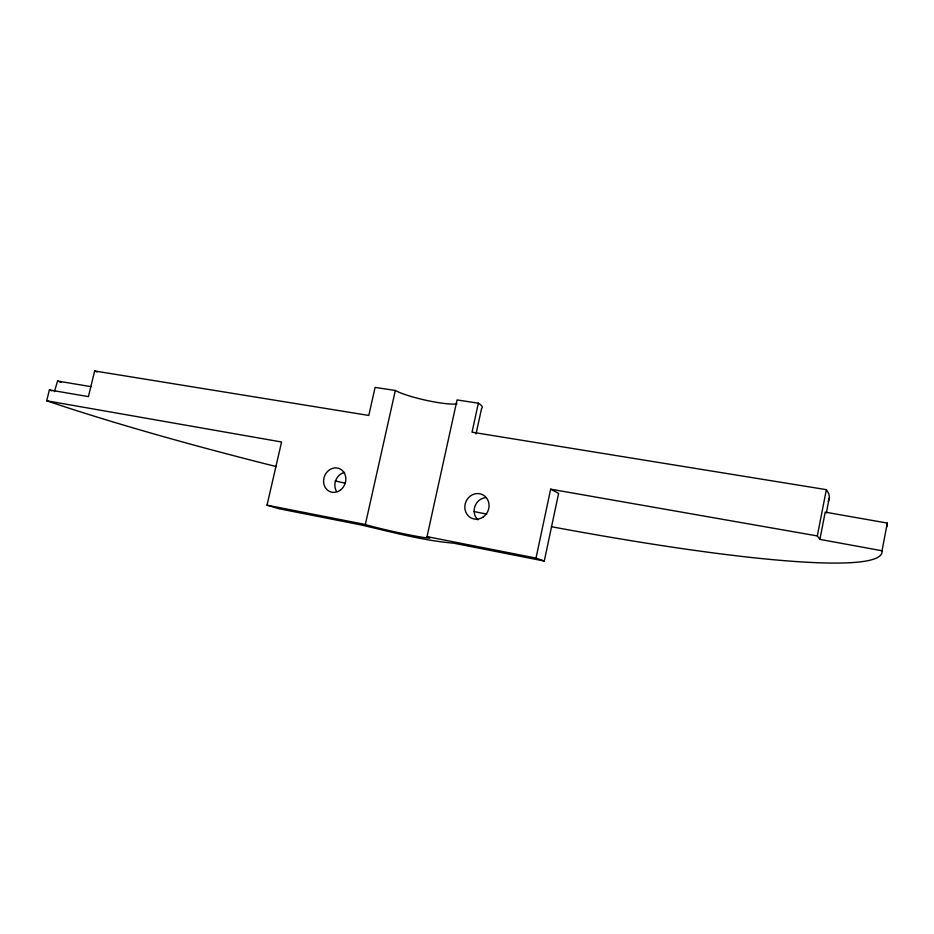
<?xml version="1.0" encoding="UTF-8"?>
<svg xmlns="http://www.w3.org/2000/svg" width="934" height="934" viewBox="0 0 934 934"><rect width="100%" height="100%" fill="white"/><g stroke="black" fill="none" stroke-linecap="round" stroke-linejoin="round"><path stroke-width="1.4" d="M882.023 550.756L887.3 523.075L825.212 512.136L819.9 539.397L882.023 550.756A490.677 49.56 12.6 0 1 551.457 526.706M819.9 539.397L817.32 535.941L826.345 489.661L472.032 432.185L478.36 403.196L457.065 399.927L427.025 536.641A34.838 1.576 12.4 0 1 410.213 535.065A34.838 1.576 12.4 0 1 365.334 524.511L267.019 505.166L281.578 441.992L46.7 400.791L49.374 389.933L88.415 396.623L94.661 370.973L368.79 415.443L375.106 387.388L395.339 390.482A34.546 5.102 12.7 0 0 426.581 400.406A34.546 5.102 12.7 0 0 456.995 403.908M826.368 512.929L829.287 497.892M550.663 489.171L558.625 493.35L544.277 561.042L536.011 558.088L550.663 489.171L817.32 535.941M476.025 433.96L481.594 408.427A57.803 8.534 12.7 0 0 478.36 403.196M365.334 524.511L395.339 390.482M90.913 386.641L57.569 381.049L54.417 391.673M427.025 536.641L536.011 558.088M544.277 561.042L453.609 543.168C422.495 540.553 390.949 531.796 360.185 524.756L279.079 508.761L267.019 505.166M46.7 400.791L63.792 406.488A490.677 49.56 12.6 0 0 276.452 466.615M49.374 389.933L51.895 390.797M57.569 381.049L61.072 382.298M486.719 514.12A490.677 49.56 12.6 0 1 474.18 511.563M345.008 483.205A490.677 49.56 12.6 0 1 335.178 480.893M887.3 523.075A489.801 59.157 12.7 0 1 886.623 526.893M97.253 371.977A424.62 56.04 12.7 0 1 94.661 370.973M826.345 489.661A424.62 56.04 12.7 0 1 828.108 501.313M477.893 519.841A12.749 11.792 -67.4 0 1 474.881 506.426A12.749 11.792 -67.4 0 1 485.61 497.635M336.38 491.191A12.212 10.799 -69.1 0 1 344.669 472.394M483.392 516.841A12.971 11.967 -67.4 0 0 482.609 494.716A12.971 11.967 -67.4 0 0 464.84 507.606A12.971 11.967 -67.4 0 0 483.392 516.841M340.455 490.07A12.422 10.939 -69.1 0 0 340.116 468.973A12.422 10.939 -69.1 0 0 323.573 481.384A12.422 10.939 -69.1 0 0 340.455 490.07"/></g></svg>
